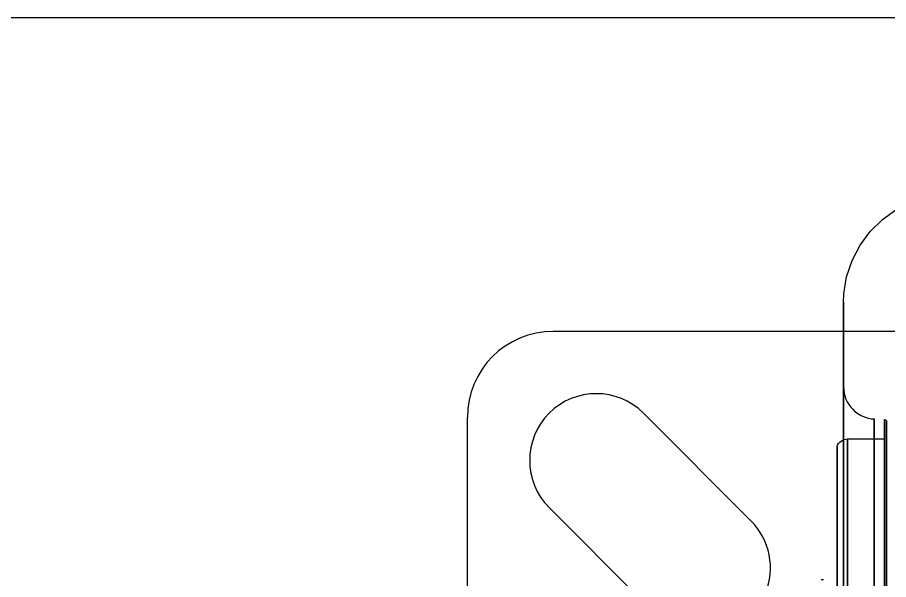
# Model space of a CAD drawing. Header units: millimetres. Extents: x 10366 to 13995, y 24552 to 29685.
# Drawn here: x 13107.62 to 13149.36, y 27346.26 to 27373.17 of the extents above; entities that cross this region are included whole.
import ezdxf

# ---------------------------------------------------------------- set-up
doc = ezdxf.new("R2010")
doc.units = ezdxf.units.MM
doc.header["$LTSCALE"] = 3
doc.layers.add('DomyÅ›lny', color=7, linetype='Continuous')

msp = doc.modelspace()

# ---------------------------------------------------------------- linework, layer by layer
at = {"layer": 'DomyÅ›lny'}
for p, q in [((12962.403, 27373.174), (13179.28, 27373.174)), ((13133.296, 27358.148), (13186.848, 27358.148)), ((13142.763, 27349.077), (13137.613, 27354.226)), ((13129.177, 27300.476), (13129.177, 27354.028)), ((13147.387, 27352.999), (13149.156, 27352.999)), ((13133.098, 27349.711), (13138.248, 27344.562)), ((13146.134, 27346.264), (13146.24, 27346.264))]:
    msp.add_line(p, q, dxfattribs=at)
for points in [[(13147.199, 27359.536, 0), (13147.216, 27359.947, 0), (13147.348, 27360.764, 0), (13147.607, 27361.544, 0), (13147.989, 27362.275, 0), (13148.477, 27362.931, 0), (13149.058, 27363.497, 0), (13149.712, 27363.96, 0), (13150.244, 27364.236, 0), (13150.804, 27364.449, 0)], [(13147.199, 27355.494, 0), (13147.207, 27355.343, 0), (13147.229, 27355.192, 0), (13147.266, 27355.047, 0), (13147.316, 27354.905, 0), (13147.379, 27354.771, 0), (13147.455, 27354.643, 0), (13147.542, 27354.524, 0), (13147.639, 27354.415, 0), (13147.746, 27354.315, 0), (13147.861, 27354.227, 0), (13147.984, 27354.15, 0), (13148.112, 27354.085, 0), (13148.245, 27354.032, 0), (13148.382, 27353.992, 0), (13148.52, 27353.966, 0), (13148.663, 27353.952, 0)], [(13149.161, 27353.926, 0), (13149.172, 27353.924, 0), (13149.181, 27353.922, 0), (13149.191, 27353.92, 0), (13149.2, 27353.916, 0), (13149.209, 27353.911, 0), (13149.217, 27353.906, 0), (13149.225, 27353.899, 0), (13149.232, 27353.892, 0), (13149.238, 27353.885, 0), (13149.243, 27353.877, 0), (13149.248, 27353.869, 0), (13149.252, 27353.86, 0), (13149.255, 27353.851, 0), (13149.257, 27353.841, 0), (13149.259, 27353.832, 0), (13149.259, 27353.823, 0)], [(13146.888, 27352.611, 0), (13146.901, 27352.653, 0), (13146.917, 27352.694, 0), (13146.96, 27352.771, 0), (13147.014, 27352.838, 0), (13147.078, 27352.895, 0), (13147.149, 27352.94, 0), (13147.226, 27352.973, 0), (13147.306, 27352.992, 0), (13147.387, 27352.999, 0)]]:
    msp.add_polyline3d(points, dxfattribs=at)
for points in [[(13147.199, 27327.252, 0), (13147.199, 27359.536, 0), (13147.199, 27327.252, 0), (13147.199, 27294.968, 0)], [(13147.199, 27327.252, 0), (13147.199, 27355.494, 0), (13147.199, 27327.252, 0), (13147.199, 27299.01, 0)], [(13148.663, 27327.252, 0), (13148.663, 27300.553, 0), (13148.663, 27327.252, 0), (13148.663, 27353.952, 0)], [(13149.161, 27327.252, 0), (13149.161, 27300.579, 0), (13149.161, 27327.252, 0), (13149.161, 27353.926, 0)], [(13149.259, 27327.252, 0), (13149.259, 27353.823, 0), (13149.259, 27327.252, 0), (13149.259, 27300.682, 0)], [(13147.387, 27327.252, 0), (13147.387, 27352.999, 0), (13147.387, 27327.252, 0), (13147.387, 27301.506, 0)], [(13149.259, 27327.252, 0), (13149.259, 27301.403, 0), (13149.259, 27327.252, 0), (13149.259, 27353.101, 0)], [(13146.888, 27327.252, 0), (13146.888, 27352.611, 0), (13146.888, 27327.252, 0), (13146.888, 27301.894, 0)]]:
    msp.add_polyline3d(points, close=True, dxfattribs=at)
for centre, radius, start, end in [((13133.296, 27354.028), 4.119, 90, 180), ((13135.356, 27351.969), 3.193, 45, 225), ((13140.505, 27346.819), 3.193, 270, 45)]:
    msp.add_arc(centre, radius, start, end, dxfattribs=at)

doc.saveas('drawing.dxf')
